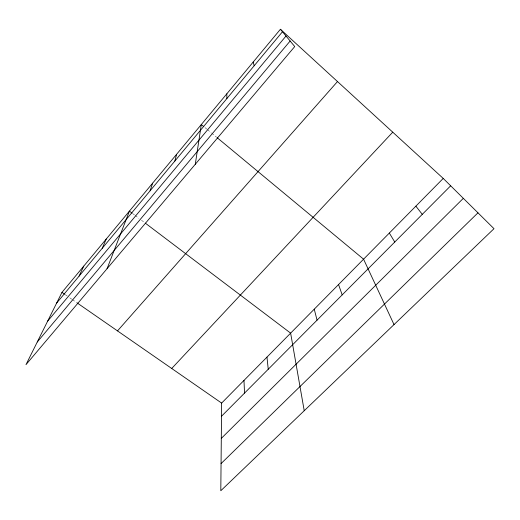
<?xml version="1.0" encoding="UTF-8"?>
<svg xmlns="http://www.w3.org/2000/svg" width="520" height="520" viewBox="0 0 520 520"><rect width="100%" height="100%" fill="white"/><g stroke="black" fill="none" stroke-linecap="round" stroke-linejoin="round"><path stroke-width="0.39" stroke-dasharray="2.6 1.95" d="M65.221 294.651L67.191 296.017M69.803 297.83L71.773 299.195M72.423 299.644L76.356 302.367M132.594 213.512L134.498 214.948M135.129 215.43L138.931 218.309M141.466 220.227L144.001 222.144M204.978 127.602L206.817 129.123M207.428 129.636L211.1 132.685M211.712 133.191L216.613 137.254"/><path stroke-width="0.78" d="M443.222 178.425L221.631 403.084L220.805 490.737L494 228.69L443.222 178.425L280.423 29.263L61.952 292.383L26 364.637L294.73 46.566L280.423 29.263M195.286 164.268L201.305 124.553L203.756 126.588M174.863 161.044L176.592 154.316M150.111 190.775L152.646 183.157M107.062 268.697L129.428 211.114L131.963 213.031M102.232 248.294L106.242 239.044M79.073 276.12L83.759 266.123M56.628 303.082L282.477 31.753M47.613 321.197L286.013 36.023M37.264 341.998L290.141 41.015M117.507 330.896L337.493 81.555M171.717 368.485L392.743 132.178M221.507 416.247L450.671 185.796M221.299 438.393L463.333 198.334M221.058 463.587L477.965 212.817M61.952 292.383L64.571 294.197M77.005 302.822L221.631 403.084M145.262 223.1L290.628 333.132L304.226 410.716M217.23 137.761L363.571 259.181L394.024 324.591M415.87 206.161L422.279 214.344M389.331 233.064L394.758 242.021M338.553 284.544L342.186 294.892M253.175 62.075L254.189 65.734M314.249 309.186L317.057 320.164M266.968 357.116L268.242 369.252M243.978 380.425L244.536 393.088M226.817 93.821L226.857 98.573"/></g></svg>
